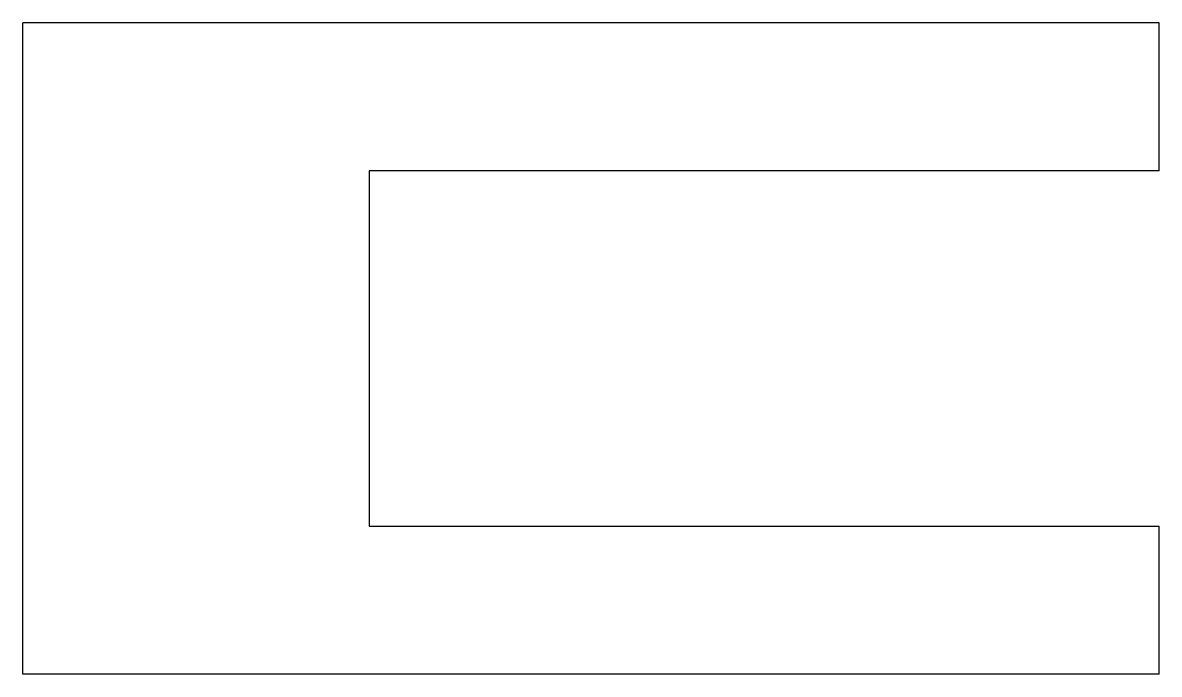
# Model space of a CAD drawing. Header units: metres. Extents: x -31.7 to 6.7, y -22 to 0.
import ezdxf

# ---------------------------------------------------------------- set-up
doc = ezdxf.new("R2010")
doc.units = ezdxf.units.M

msp = doc.modelspace()

# ---------------------------------------------------------------- linework, layer by layer
for points in [[(6.7, 0), (5.932, 0), (5.164, 0), (4.396, 0), (3.628, 0), (2.86, 0), (2.092, 0), (1.324, 0), (0.556, 0), (-0.212, 0), (-0.98, 0), (-1.748, 0), (-2.516, 0), (-3.284, 0), (-4.052, 0), (-4.82, 0), (-5.588, 0), (-6.356, 0), (-7.124, 0), (-7.892, 0), (-8.66, 0), (-9.428, 0), (-10.196, 0), (-10.964, 0), (-11.732, 0), (-12.5, 0), (-13.268, 0), (-14.036, 0), (-14.804, 0), (-15.572, 0), (-16.34, 0), (-17.108, 0), (-17.876, 0), (-18.644, 0), (-19.412, 0), (-20.18, 0), (-20.948, 0), (-21.716, 0), (-22.484, 0), (-23.252, 0), (-24.02, 0), (-24.788, 0), (-25.556, 0), (-26.324, 0), (-27.092, 0), (-27.86, 0), (-28.628, 0), (-29.396, 0), (-30.164, 0), (-30.932, 0), (-31.7, 0)], [(-31.7, -22), (-31.7, -21.56), (-31.7, -21.12), (-31.7, -20.68), (-31.7, -20.24), (-31.7, -19.8), (-31.7, -19.36), (-31.7, -18.92), (-31.7, -18.48), (-31.7, -18.04), (-31.7, -17.6), (-31.7, -17.16), (-31.7, -16.72), (-31.7, -16.28), (-31.7, -15.84), (-31.7, -15.4), (-31.7, -14.96), (-31.7, -14.52), (-31.7, -14.08), (-31.7, -13.64), (-31.7, -13.2), (-31.7, -12.76), (-31.7, -12.32), (-31.7, -11.88), (-31.7, -11.44), (-31.7, -11), (-31.7, -10.56), (-31.7, -10.12), (-31.7, -9.68), (-31.7, -9.24), (-31.7, -8.8), (-31.7, -8.36), (-31.7, -7.92), (-31.7, -7.48), (-31.7, -7.04), (-31.7, -6.6), (-31.7, -6.16), (-31.7, -5.72), (-31.7, -5.28), (-31.7, -4.84), (-31.7, -4.4), (-31.7, -3.96), (-31.7, -3.52), (-31.7, -3.08), (-31.7, -2.64), (-31.7, -2.2), (-31.7, -1.76), (-31.7, -1.32), (-31.7, -0.88), (-31.7, -0.44), (-31.7, 0)], [(6.7, -5), (6.7, -4.9), (6.7, -4.8), (6.7, -4.7), (6.7, -4.6), (6.7, -4.5), (6.7, -4.4), (6.7, -4.3), (6.7, -4.2), (6.7, -4.1), (6.7, -4), (6.7, -3.9), (6.7, -3.8), (6.7, -3.7), (6.7, -3.6), (6.7, -3.5), (6.7, -3.4), (6.7, -3.3), (6.7, -3.2), (6.7, -3.1), (6.7, -3), (6.7, -2.9), (6.7, -2.8), (6.7, -2.7), (6.7, -2.6), (6.7, -2.5), (6.7, -2.4), (6.7, -2.3), (6.7, -2.2), (6.7, -2.1), (6.7, -2), (6.7, -1.9), (6.7, -1.8), (6.7, -1.7), (6.7, -1.6), (6.7, -1.5), (6.7, -1.4), (6.7, -1.3), (6.7, -1.2), (6.7, -1.1), (6.7, -1), (6.7, -0.9), (6.7, -0.8), (6.7, -0.7), (6.7, -0.6), (6.7, -0.5), (6.7, -0.4), (6.7, -0.3), (6.7, -0.2), (6.7, -0.1), (6.7, 0)], [(6.7, -5), (6.166, -5), (5.632, -5), (5.098, -5), (4.564, -5), (4.03, -5), (3.496, -5), (2.962, -5), (2.428, -5), (1.894, -5), (1.36, -5), (0.826, -5), (0.292, -5), (-0.242, -5), (-0.776, -5), (-1.31, -5), (-1.844, -5), (-2.378, -5), (-2.912, -5), (-3.446, -5), (-3.98, -5), (-4.514, -5), (-5.048, -5), (-5.582, -5), (-6.116, -5), (-6.65, -5), (-7.184, -5), (-7.718, -5), (-8.252, -5), (-8.786, -5), (-9.32, -5), (-9.854, -5), (-10.388, -5), (-10.922, -5), (-11.456, -5), (-11.99, -5), (-12.524, -5), (-13.058, -5), (-13.592, -5), (-14.126, -5), (-14.66, -5), (-15.194, -5), (-15.728, -5), (-16.262, -5), (-16.796, -5), (-17.33, -5), (-17.864, -5), (-18.398, -5), (-18.932, -5), (-19.466, -5), (-20, -5)], [(-20, -5), (-20, -5.24), (-20, -5.48), (-20, -5.72), (-20, -5.96), (-20, -6.2), (-20, -6.44), (-20, -6.68), (-20, -6.92), (-20, -7.16), (-20, -7.4), (-20, -7.64), (-20, -7.88), (-20, -8.12), (-20, -8.36), (-20, -8.6), (-20, -8.84), (-20, -9.08), (-20, -9.32), (-20, -9.56), (-20, -9.8), (-20, -10.04), (-20, -10.28), (-20, -10.52), (-20, -10.76), (-20, -11), (-20, -11.24), (-20, -11.48), (-20, -11.72), (-20, -11.96), (-20, -12.2), (-20, -12.44), (-20, -12.68), (-20, -12.92), (-20, -13.16), (-20, -13.4), (-20, -13.64), (-20, -13.88), (-20, -14.12), (-20, -14.36), (-20, -14.6), (-20, -14.84), (-20, -15.08), (-20, -15.32), (-20, -15.56), (-20, -15.8), (-20, -16.04), (-20, -16.28), (-20, -16.52), (-20, -16.76), (-20, -17)], [(-20, -17), (-19.466, -17), (-18.932, -17), (-18.398, -17), (-17.864, -17), (-17.33, -17), (-16.796, -17), (-16.262, -17), (-15.728, -17), (-15.194, -17), (-14.66, -17), (-14.126, -17), (-13.592, -17), (-13.058, -17), (-12.524, -17), (-11.99, -17), (-11.456, -17), (-10.922, -17), (-10.388, -17), (-9.854, -17), (-9.32, -17), (-8.786, -17), (-8.252, -17), (-7.718, -17), (-7.184, -17), (-6.65, -17), (-6.116, -17), (-5.582, -17), (-5.048, -17), (-4.514, -17), (-3.98, -17), (-3.446, -17), (-2.912, -17), (-2.378, -17), (-1.844, -17), (-1.31, -17), (-0.776, -17), (-0.242, -17), (0.292, -17), (0.826, -17), (1.36, -17), (1.894, -17), (2.428, -17), (2.962, -17), (3.496, -17), (4.03, -17), (4.564, -17), (5.098, -17), (5.632, -17), (6.166, -17), (6.7, -17)], [(6.7, -22), (6.7, -21.9), (6.7, -21.8), (6.7, -21.7), (6.7, -21.6), (6.7, -21.5), (6.7, -21.4), (6.7, -21.3), (6.7, -21.2), (6.7, -21.1), (6.7, -21), (6.7, -20.9), (6.7, -20.8), (6.7, -20.7), (6.7, -20.6), (6.7, -20.5), (6.7, -20.4), (6.7, -20.3), (6.7, -20.2), (6.7, -20.1), (6.7, -20), (6.7, -19.9), (6.7, -19.8), (6.7, -19.7), (6.7, -19.6), (6.7, -19.5), (6.7, -19.4), (6.7, -19.3), (6.7, -19.2), (6.7, -19.1), (6.7, -19), (6.7, -18.9), (6.7, -18.8), (6.7, -18.7), (6.7, -18.6), (6.7, -18.5), (6.7, -18.4), (6.7, -18.3), (6.7, -18.2), (6.7, -18.1), (6.7, -18), (6.7, -17.9), (6.7, -17.8), (6.7, -17.7), (6.7, -17.6), (6.7, -17.5), (6.7, -17.4), (6.7, -17.3), (6.7, -17.2), (6.7, -17.1), (6.7, -17)], [(6.7, -22), (5.932, -22), (5.164, -22), (4.396, -22), (3.628, -22), (2.86, -22), (2.092, -22), (1.324, -22), (0.556, -22), (-0.212, -22), (-0.98, -22), (-1.748, -22), (-2.516, -22), (-3.284, -22), (-4.052, -22), (-4.82, -22), (-5.588, -22), (-6.356, -22), (-7.124, -22), (-7.892, -22), (-8.66, -22), (-9.428, -22), (-10.196, -22), (-10.964, -22), (-11.732, -22), (-12.5, -22), (-13.268, -22), (-14.036, -22), (-14.804, -22), (-15.572, -22), (-16.34, -22), (-17.108, -22), (-17.876, -22), (-18.644, -22), (-19.412, -22), (-20.18, -22), (-20.948, -22), (-21.716, -22), (-22.484, -22), (-23.252, -22), (-24.02, -22), (-24.788, -22), (-25.556, -22), (-26.324, -22), (-27.092, -22), (-27.86, -22), (-28.628, -22), (-29.396, -22), (-30.164, -22), (-30.932, -22), (-31.7, -22)]]:
    msp.add_lwpolyline(points)

doc.saveas('drawing.dxf')
